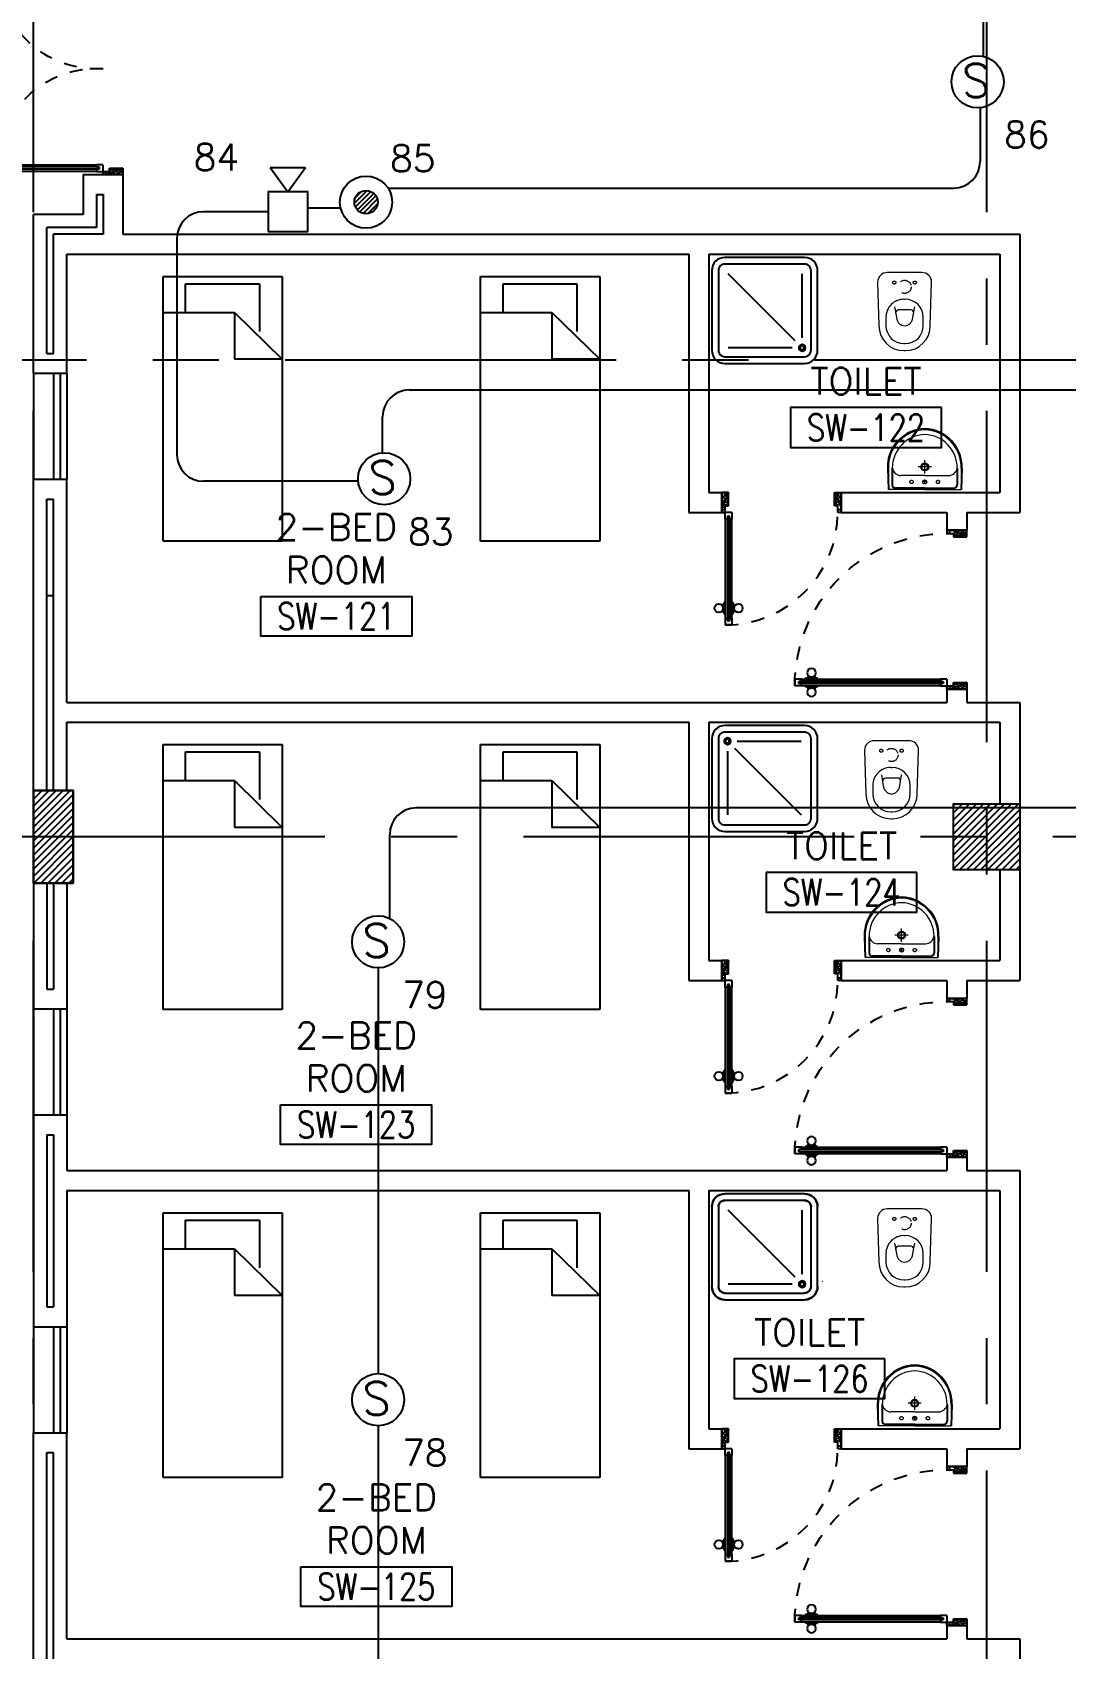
# Model space of a CAD drawing. Extents: x 0 to 93.9, y -1.5 to 78.
# Drawn here: x 50.97 to 58.78, y 43.69 to 55.89 of the extents above; entities that cross this region are included whole.
import ezdxf
from ezdxf.enums import TextEntityAlignment as Align

# ---------------------------------------------------------------- set-up
doc = ezdxf.new("R2010")
doc.units = 0
doc.header["$MEASUREMENT"] = 0
for name, pattern in [('CENTERX2', [4, 2.5, -0.5, 0.5, -0.5]), ('DASHED', [0.75, 0.5, -0.25]), ('HIDDEN', [0.375, 0.25, -0.125]), ('HIDDEN2', [0.1875, 0.125, -0.0625])]:
    doc.linetypes.add(name, pattern=pattern)
doc.layers.get('0').update_dxf_attribs({"color": 11, "linetype": 'CONTINUOUS'})
for name, color, linetype in [('AXES', 11, 'CENTERX2'), ('COL', 11, 'CONTINUOUS'), ('DOOR', 11, 'CONTINUOUS'), ('E-FIRE', 4, 'CONTINUOUS'), ('E-WIRE', 4, 'CONTINUOUS'), ('FIX', 11, 'CONTINUOUS'), ('FUR', 11, 'CONTINUOUS'), ('HAT', 11, 'CONTINUOUS'), ('INSUL', 11, 'CONTINUOUS'), ('RM-BOX', 11, 'CONTINUOUS'), ('RM-NAME', 11, 'CONTINUOUS'), ('RM-NO', 11, 'CONTINUOUS'), ('WALL', 11, 'CONTINUOUS'), ('WIN', 11, 'CONTINUOUS')]:
    doc.layers.add(name, color=color, linetype=linetype)
doc.styles.add('ROMANS', font='ROMANS.shx', dxfattribs={"width": 0.6})

# ---------------------------------------------------------------- blocks, each defined once
blk = doc.blocks.new('*X53')
at = {"color": 0}
for p, q in [((227929, 162698), (228420, 163190)), ((227929, 162751), (228367, 163190)), ((227929, 162804), (228314, 163190)), ((227929, 162857), (228261, 163190)), ((227929, 162910), (228208, 163190)), ((227929, 162963), (228155, 163190)), ((227929, 163016), (228102, 163190)), ((227929, 163069), (228049, 163190)), ((227929, 163122), (227996, 163190)), ((227929, 163175), (227943, 163190)), ((227973, 162690), (228429, 163145)), ((228026, 162690), (228429, 163092)), ((228079, 162690), (228429, 163039)), ((228132, 162690), (228429, 162986)), ((228185, 162690), (228429, 162933)), ((228239, 162690), (228429, 162880)), ((228292, 162690), (228429, 162827)), ((228345, 162690), (228429, 162774)), ((228398, 162690), (228429, 162721))]:
    blk.add_line(p, q, dxfattribs=at)
blk = doc.blocks.new('COL50')
at = {"layer": 'COL'}
blk.add_lwpolyline([(-250, 250), (-250, -250), (250, -250), (250, 250)], close=True, dxfattribs=at)
blk = doc.blocks.new('DOOR100')
at = {"layer": 'DOOR', "color": 0, "linetype": 'ByBlock'}
for p, q in [((-25, 1300), (-75, 1300)), ((-75, 1300), (-25, 1300)), ((-75, 1250), (-75, 1300)), ((-58, 1250), (-75, 1250)), ((-42, 1270), (-58, 1270)), ((-58, 1250), (-58, 1270)), ((-42, 1250), (-42, 1270)), ((-25, 1250), (-42, 1250)), ((-25, 1250), (-25, 1300)), ((-82, 1205), (-91, 1205)), ((-91, 1205), (-91, 1140)), ((-82, 1140), (-91, 1140)), ((-75, 1218), (-82, 1218)), ((-82, 1128), (-82, 1218)), ((-82, 1205), (-82, 1140)), ((-75, 1128), (-82, 1128)), ((-25, 1218), (-18, 1218)), ((-25, 1128), (-18, 1128)), ((-18, 1128), (-18, 1218)), ((-18, 1205), (-9, 1205)), ((-18, 1205), (-18, 1140)), ((-18, 1140), (-9, 1140)), ((-9, 1205), (-9, 1140)), ((-1200, 0), (-1200, 150)), ((-1200, 150), (-1175, 150)), ((-1200, 150), (-1200, 0)), ((-1175, 150), (-1175, 100)), ((-75, 200), (-58, 200)), ((-75, 150), (-75, 200)), ((-75, 150), (-25, 150)), ((-58, 200), (-58, 180)), ((-58, 180), (-42, 180)), ((-42, 200), (-25, 200)), ((-42, 180), (-42, 200)), ((-25, 200), (-25, 150)), ((0, 150), (-25, 150)), ((-25, 150), (-25, 100)), ((0, 150), (0, 0)), ((-1150, 0), (-1200, 0)), ((-1175, 100), (-1150, 100)), ((-1150, 100), (-1150, 0)), ((-50, 100), (-50, 0)), ((-25, 100), (-50, 100)), ((-50, 0), (0, 0))]:
    blk.add_line(p, q, dxfattribs=at)
at = {"layer": 'DOOR', "linetype": 'ByBlock'}
for p, q in [((-75, 1250), (-75, 200)), ((-58, 200), (-58, 1250)), ((-42, 200), (-42, 1250)), ((-25, 200), (-25, 1250)), ((0, 0), (0, 150))]:
    blk.add_line(p, q, dxfattribs=at)
at = {"layer": 'DOOR', "color": 9, "linetype": 'ByBlock'}
for p, q in [((-1150, 0), (-1200, 114)), ((-1150, 0), (-1200, 40)), ((-1150, 0), (-1163, 100)), ((-50, 0), (0, 114)), ((-50, 0), (-37, 100)), ((-50, 0), (0, 40))]:
    blk.add_line(p, q, dxfattribs=at)
at = {"layer": 'DOOR', "color": 0, "linetype": 'ByBlock'}
for centre in [(-124, 1173), (24, 1173)]:
    blk.add_circle(centre, 32.4, dxfattribs=at)
at = {"layer": 'DOOR', "linetype": 'HIDDEN', "ltscale": 0.5}
blk.add_arc((-25, 150), 1150, 90, 180.0001, dxfattribs=at)
at = {"layer": 'DOOR', "color": 9, "linetype": 'ByBlock'}
for centre, radius, start, end in [((-1150, 0), 154, 103.7142, 108.8947), ((-1150, 0), 134, 100.72, 111.8402), ((-50, 0), 134, 68.1598, 79.28), ((-50, 0), 154, 71.1053, 76.2858), ((-1150, 0), 94.4, 90, 121.9818), ((-1150, 0), 74.4, 90, 132.2236), ((-1150, 0), 54.4, 90, 156.7926), ((-1150, 0), 34.4, 90, 180), ((-1150, 0), 14.4, 90, 180), ((-50, 0), 94.4, 58.0182, 90), ((-50, 0), 74.4, 47.7764, 90), ((-50, 0), 54.4, 23.2074, 90), ((-50, 0), 34.4, 0, 90), ((-50, 0), 14.4, 0, 90), ((-50, 0), 114, 64.0838, 77.3774)]:
    blk.add_arc(centre, radius, start, end, dxfattribs=at)
blk = doc.blocks.new('DOOR90')
at = {"layer": 'DOOR', "color": 0, "linetype": 'ByBlock'}
for p, q in [((-150, 0), (-150, -25)), ((-150, 0), (0, 0)), ((0, -50), (0, 0)), ((-1000, -25), (-1000, -75)), ((-1000, -75), (-1000, -25)), ((-950, -25), (-1000, -25)), ((-950, -75), (-1000, -75)), ((-970, -42), (-970, -58)), ((-950, -42), (-970, -42)), ((-950, -58), (-970, -58)), ((-950, -25), (-950, -42)), ((-950, -58), (-950, -75)), ((-918, -25), (-918, -18)), ((-828, -18), (-918, -18)), ((-918, -75), (-918, -82)), ((-828, -82), (-918, -82)), ((-905, -18), (-905, -9)), ((-905, -9), (-840, -9)), ((-905, -18), (-840, -18)), ((-905, -82), (-905, -91)), ((-905, -82), (-840, -82)), ((-905, -91), (-840, -91)), ((-840, -18), (-840, -9)), ((-840, -82), (-840, -91)), ((-828, -25), (-828, -18)), ((-828, -75), (-828, -82)), ((-200, -42), (-200, -25)), ((-200, -25), (-150, -25)), ((-180, -42), (-200, -42)), ((-200, -75), (-200, -58)), ((-200, -58), (-180, -58)), ((-150, -75), (-200, -75)), ((-180, -58), (-180, -42)), ((-150, -75), (-150, -25)), ((-150, -25), (-100, -25)), ((-100, -25), (-100, -50)), ((-100, -50), (0, -50)), ((-100, -850), (0, -850)), ((-100, -875), (-100, -850)), ((0, -850), (0, -900)), ((-150, -900), (-150, -875)), ((-150, -875), (-100, -875)), ((0, -900), (-150, -900)), ((-150, -900), (0, -900))]:
    blk.add_line(p, q, dxfattribs=at)
at = {"layer": 'DOOR', "color": 9, "linetype": 'ByBlock'}
for p, q in [((0, -50), (-114, 0)), ((0, -50), (-40, 0)), ((0, -50), (-100, -37)), ((0, -850), (-114, -900)), ((0, -850), (-100, -863)), ((0, -850), (-40, -900))]:
    blk.add_line(p, q, dxfattribs=at)
at = {"layer": 'DOOR', "linetype": 'ByBlock'}
for p, q in [((-200, -25), (-950, -25)), ((-200, -42), (-950, -42)), ((-200, -58), (-950, -58)), ((-950, -75), (-200, -75))]:
    blk.add_line(p, q, dxfattribs=at)
at = {"layer": 'DOOR', "color": 0, "linetype": 'ByBlock'}
for centre in [(-873, 24), (-873, -124)]:
    blk.add_circle(centre, 32.4, dxfattribs=at)
at = {"layer": 'DOOR', "color": 9, "linetype": 'ByBlock'}
for centre, radius, start, end in [((0, -50), 154, 161.1053, 166.2858), ((0, -50), 134, 158.1598, 169.28), ((0, -50), 94.4, 148.0182, 180), ((0, -50), 74.4, 137.7764, 180), ((0, -50), 114, 154.0838, 167.3774), ((0, -50), 54.4, 113.2074, 180), ((0, -50), 34.4, 90, 180), ((0, -50), 14.4, 90, 180), ((0, -850), 94.4, 180, 211.9818), ((0, -850), 74.4, 180, 222.2236), ((0, -850), 54.4, 180, 246.7926), ((0, -850), 34.4, 180, 270), ((0, -850), 14.4, 180, 270), ((0, -850), 154, 193.7142, 198.8947), ((0, -850), 134, 190.72, 201.8402)]:
    blk.add_arc(centre, radius, start, end, dxfattribs=at)
at = {"layer": 'DOOR', "linetype": 'HIDDEN', "ltscale": 0.5}
blk.add_arc((-150, -25), 850, 180, 270, dxfattribs=at)
blk = doc.blocks.new('RM1')
at = {"layer": 'RM-BOX'}
blk.add_lwpolyline([(570, -200), (-570, -200), (-570, -500), (570, -500)], close=True, dxfattribs=at)
at = {"layer": 'RM-NAME', "style": 'ROMANS'}
for tag, p in [('ROOMNAME1', (0, 324)), ('ROOMNAME2', (0, 0))]:
    blk.add_attdef(tag, text='', height=200, dxfattribs=at).set_placement(p, align=Align.MIDDLE)
at = {"layer": 'RM-NO', "style": 'ROMANS', "width": 0.8}
blk.add_attdef('ROOMNO', text='', height=200, dxfattribs=at).set_placement((0, -350), align=Align.MIDDLE)
blk = doc.blocks.new('C11')
at = {"layer": 'HAT'}
h = blk.add_hatch(dxfattribs=at)
h.set_pattern_fill('ANSI31', color=256, scale=300, style=0)
h.set_pattern_definition([(45, (-248556.182, -75061.005), (-26.5165043, 26.5165043), [])])
h.paths.add_polyline_path([(300, 700), (0, 700), (0, 350), (300, 350)])
h.paths.add_polyline_path([(300, 350), (0, 350), (0, 0), (300, 0)])
at = {"layer": 'COL'}
blk.add_lwpolyline([(300, 700), (300, 0), (0, 0), (0, 700)], close=True, dxfattribs=at)
blk = doc.blocks.new('A$C1DFA4FE8')
at = {"layer": 'DOOR', "color": 0, "linetype": 'ByBlock'}
for p, q in [((0, 1631), (0, 1581)), ((0, 1581), (0, 1631)), ((50, 1631), (0, 1631)), ((30, 1614), (30, 1598)), ((50, 1614), (30, 1614)), ((50, 1598), (30, 1598)), ((50, 1631), (50, 1614)), ((50, 1598), (50, 1581)), ((750, 1614), (750, 1631)), ((750, 1631), (800, 1631)), ((770, 1614), (750, 1614)), ((750, 1581), (750, 1598)), ((750, 1598), (770, 1598)), ((770, 1598), (770, 1614)), ((950, 1656), (800, 1656)), ((800, 1656), (800, 1631)), ((800, 1581), (800, 1631)), ((800, 1631), (850, 1631)), ((850, 1631), (850, 1606)), ((850, 1606), (950, 1606)), ((950, 1606), (950, 1656)), ((50, 1581), (0, 1581)), ((800, 1581), (750, 1581)), ((0, 81), (0, 131)), ((0, 131), (0, 81)), ((50, 131), (0, 131)), ((50, 114), (50, 131)), ((83, 131), (83, 138)), ((173, 138), (83, 138)), ((95, 138), (95, 147)), ((95, 147), (160, 147)), ((95, 138), (160, 138)), ((160, 138), (160, 147)), ((173, 131), (173, 138)), ((750, 131), (750, 114)), ((800, 131), (750, 131)), ((800, 131), (800, 81)), ((50, 81), (0, 81)), ((30, 98), (30, 114)), ((50, 114), (30, 114)), ((50, 98), (30, 98)), ((50, 81), (50, 98)), ((83, 81), (83, 74)), ((173, 74), (83, 74)), ((95, 74), (95, 65)), ((95, 74), (160, 74)), ((95, 65), (160, 65)), ((160, 74), (160, 65)), ((173, 81), (173, 74)), ((750, 114), (770, 114)), ((750, 98), (750, 81)), ((770, 98), (750, 98)), ((750, 81), (800, 81)), ((770, 114), (770, 98)), ((800, 56), (800, 81)), ((800, 81), (850, 81)), ((950, 56), (800, 56)), ((850, 106), (950, 106)), ((850, 81), (850, 106)), ((950, 106), (950, 56))]:
    blk.add_line(p, q, dxfattribs=at)
at = {"layer": 'DOOR', "linetype": 'ByBlock'}
for p, q in [((750, 1631), (50, 1631)), ((750, 1614), (50, 1614)), ((750, 1598), (50, 1598)), ((50, 1581), (750, 1581)), ((50, 131), (750, 131)), ((750, 114), (50, 114)), ((750, 98), (50, 98)), ((750, 81), (50, 81))]:
    blk.add_line(p, q, dxfattribs=at)
at = {"layer": 'DOOR', "color": 9, "linetype": 'ByBlock'}
for p, q in [((950, 1606), (837, 1656)), ((950, 1606), (850, 1619)), ((950, 1606), (910, 1656)), ((950, 106), (837, 56)), ((950, 106), (850, 93)), ((950, 106), (910, 56))]:
    blk.add_line(p, q, dxfattribs=at)
at = {"layer": 'DOOR', "color": 0, "linetype": 'ByBlock'}
for centre in [(128, 179), (128, 32)]:
    blk.add_circle(centre, 32.4, dxfattribs=at)
at = {"layer": 'DOOR', "linetype": 'HIDDEN', "ltscale": 0.5}
for centre, start, end in [((752, 1606), 178.0938, 273.7249), ((752, 106), 86.2751, 181.9062)]:
    blk.add_arc(centre, 752, start, end, dxfattribs=at)
at = {"layer": 'DOOR', "color": 9, "linetype": 'ByBlock'}
for centre, radius, start, end in [((950, 1606), 154, 161.1053, 166.2858), ((950, 1606), 134, 158.1598, 169.28), ((950, 1606), 114, 154.0838, 167.3774), ((950, 1606), 94.4, 148.0182, 180), ((950, 1606), 74.4, 137.7764, 180), ((950, 1606), 54.4, 113.2074, 180), ((950, 1606), 34.4, 90, 180), ((950, 1606), 14.4, 90, 180), ((950, 106), 154, 193.7142, 198.8947), ((950, 106), 134, 190.72, 201.8402), ((950, 106), 114, 192.6226, 205.9162), ((950, 106), 94.4, 180, 211.9818), ((950, 106), 74.4, 180, 222.2236), ((950, 106), 54.4, 180, 246.7926), ((950, 106), 34.4, 180, 270), ((950, 106), 14.4, 180, 270)]:
    blk.add_arc(centre, radius, start, end, dxfattribs=at)
blk = doc.blocks.new('LAV1')
at = {"layer": 'FIX', "linetype": 'DASHED', "lineweight": 20, "ltscale": 0.05}
for p, q in [((0, 170), (0, 270)), ((0, 170), (0, 270)), ((50, 220), (-50, 220))]:
    blk.add_line(p, q, dxfattribs=at)
at = {"layer": 'FIX', "linetype": 'ByBlock', "ltscale": 0.3}
for p, q in [((-280, 210), (-275, 50)), ((-245, 210), (-245, 85)), ((245, 210), (245, 85)), ((280, 210), (275, 50)), ((0, 60), (-220, 60)), ((0, 60), (220, 60))]:
    blk.add_line(p, q, dxfattribs=at)
at = {"layer": 'FIX', "linetype": 'Continuous', "lineweight": 20}
for p, q in [((-275, 210), (-275, 50)), ((0, 155), (-181, 155)), ((0, 155), (181, 155)), ((275, 210), (275, 50)), ((0, 50), (-275, 50)), ((0, 50), (-252, 50)), ((0, 50), (252, 50)), ((0, 50), (275, 50))]:
    blk.add_line(p, q, dxfattribs=at)
at = {"layer": 'FIX', "lineweight": 20}
for p, q in [((0, 92), (0, 123)), ((16, 107), (-15, 107))]:
    blk.add_line(p, q, dxfattribs=at)
for centre, radius in [((0, 220), 29.5), ((0, 220), 22.5), ((0, 107), 15.5)]:
    blk.add_circle(centre, radius, dxfattribs=at)
at = {"layer": 'FIX', "linetype": 'HIDDEN', "lineweight": 20, "ltscale": 0.05}
for centre in [(-100, 107), (100, 107)]:
    blk.add_circle(centre, 12.4, dxfattribs=at)
at = {"layer": 'FIX', "linetype": 'ByBlock', "ltscale": 0.3}
for centre, radius, start, end in [((7, 220), 287, 91.3776, 182.0064), ((-7, 220), 287, 357.9936, 88.6224), ((-220, 85), 24.9, 179.7021, 269.9486), ((220, 85), 24.9, 270.0514, 0.2979)]:
    blk.add_arc(centre, radius, start, end, dxfattribs=at)
at = {"layer": 'FIX', "linetype": 'Continuous', "lineweight": 20}
for centre, radius, start, end in [((8, 217), 283, 91.6988, 181.351), ((-8, 217), 283, 358.649, 88.3012), ((8, 212), 253, 91.7328, 180.4884), ((-8, 212), 253, 359.5116, 88.2672), ((-179, 222), 66.9, 190.2006, 268.0786), ((179, 222), 66.9, 271.9214, 349.7994)]:
    blk.add_arc(centre, radius, start, end, dxfattribs=at)
blk = doc.blocks.new('SHR1')
at = {"layer": 'FIX'}
for p, q in [((-196, 196), (-700, 700)), ((-143, 218), (-143, 700)), ((-218, 143), (-700, 143))]:
    blk.add_line(p, q, dxfattribs=at)
for points in [[(-825, 125), (-825, 725, -0.414214), (-725, 825), (-125, 825, -0.414214), (-25, 725), (-25, 125, -0.414214), (-125, 25), (-725, 25, -0.414214)], [(-775, 125), (-775, 725, -0.414214), (-725, 775), (-125, 775, -0.414214), (-75, 725), (-75, 125, -0.414214), (-125, 75), (-725, 75, -0.414214)]]:
    blk.add_lwpolyline(points, format="xyb", close=True, dxfattribs=at)
for radius in [25, 15]:
    blk.add_circle((-143, 143), radius, dxfattribs=at)
blk = doc.blocks.new('WC1')
at = {"layer": 'FIX', "lineweight": 20}
for p, q in [((-210, 204), (-538, 194)), ((-475, 141), (-538, 141)), ((-727, 5), (-727, -5)), ((-674, 5), (-674, -5)), ((-534, 24), (-540, 0)), ((-540, 0), (-534, -24)), ((-395, 76), (-490, 60)), ((-339, 5), (-339, -5)), ((-490, -60), (-395, -76)), ((-538, -141), (-475, -141)), ((-538, -194), (-210, -204))]:
    blk.add_line(p, q, dxfattribs=at)
at = {"layer": 'FIX', "linetype": 'Continuous', "lineweight": 20}
blk.add_line((-420, -47), (-420, 45), dxfattribs=at)
at = {"layer": 'FIX', "lineweight": 20}
blk.add_lwpolyline([(-213, -204), (-210, -204, 0.414214), (-137, -131), (-137, 0), (-137, 131, 0.414214), (-210, 204)], format="xyb", dxfattribs=at)
at = {"layer": 'FIX', "linetype": 'HIDDEN2', "lineweight": 20, "ltscale": 0.3}
blk.add_circle((-245, 0), 49.8, dxfattribs=at)
at = {"layer": 'FIX', "linetype": 'HIDDEN', "lineweight": 20, "ltscale": 0.05}
for centre in [(-213, 78), (-213, -77)]:
    blk.add_circle(centre, 11.6, dxfattribs=at)
at = {"layer": 'FIX', "lineweight": 20}
for centre, radius, start, end in [((-538, 5), 189, 90, 180), ((-538, 5), 136, 90, 180), ((-475, 5), 136, 360, 90), ((-473, -7), 68.2, 128.9242, 152.8468), ((-464, -18), 82, 108.496, 128.9242), ((-538, -5), 189, 180, 270), ((-538, -5), 136, 180, 270), ((-473, 7), 68.2, 207.1532, 231.0758), ((-464, 18), 82, 231.0758, 251.504), ((-475, -5), 136, 270, 0)]:
    blk.add_arc(centre, radius, start, end, dxfattribs=at)
at = {"layer": 'FIX', "linetype": 'Continuous', "lineweight": 20}
for centre, start, end in [((-443, 46), 357.6662, 91.6121), ((-442, -46), 268.3879, 2.3338)]:
    blk.add_arc(centre, 22.3, start, end, dxfattribs=at)
blk = doc.blocks.new('S')
at = {"layer": 'E-FIRE'}
blk.add_circle((0, 0), 197, dxfattribs=at)
at = {"layer": 'E-FIRE', "color": 3, "style": 'ROMANS'}
blk.add_text('S', height=250, dxfattribs=at).set_placement((-119, -115))
blk = doc.blocks.new('ES')
at = {"layer": 'E-FIRE'}
blk.add_line((-135, 485), (134, 485), dxfattribs=at)
for points in [[(-135, 485), (0, 300)], [(0, 300), (0, 300), (134, 485)]]:
    blk.add_lwpolyline(points, dxfattribs=at)
blk.add_lwpolyline([(-150, 0), (150, 0), (150, 300), (-150, 300)], close=True, dxfattribs=at)
blk = doc.blocks.new('MCP')
at = {"color": 1}
for p, q in [((-88, -9), (9, 88)), ((-82, 33), (-33, 82)), ((-80, -36), (36, 80)), ((-66, -58), (58, 66)), ((-47, -74), (74, 47)), ((-23, -85), (85, 23)), ((10, -88), (88, -10))]:
    blk.add_line(p, q, dxfattribs=at)
at = {"layer": 'E-FIRE'}
blk.add_circle((0, 0), 197, dxfattribs=at)
at = {"layer": 'E-FIRE', "color": 4}
blk.add_circle((0, 0), 88.1, dxfattribs=at)

msp = doc.modelspace()

# ---------------------------------------------------------------- linework, layer by layer
at = {"layer": 'AXES'}
for p, q in [((58.1824, -1.4643), (58.1824, 77.3484)), ((50.9824, -1.4643), (50.9824, 76.9984)), ((83.3824, 53.42), (41.0924, 53.42)), ((93.1824, 49.82), (41.0924, 49.82))]:
    msp.add_line(p, q, dxfattribs=at)
at = {"layer": 'E-WIRE', "color": 4}
for p, q in [((58.1574, 55.7133), (58.1574, 56.3015)), ((58.1332, 55.325), (58.1332, 54.9191)), ((53.6598, 54.7191), (57.9332, 54.7191)), ((53.3022, 54.5677), (53.0534, 54.5677)), ((52.7534, 54.54), (52.2652, 54.54)), ((52.0652, 54.34), (52.0652, 52.705)), ((53.8194, 53.1943), (63.6712, 53.1943)), ((53.6194, 52.7203), (53.6194, 52.9943)), ((53.4342, 52.505), (52.2652, 52.505)), ((59.2608, 50.0385), (53.8728, 50.0385)), ((53.6728, 49.2034), (53.6728, 49.8385))]:
    msp.add_line(p, q, dxfattribs=at)
at = {"layer": 'E-WIRE', "color": 4, "linetype": 'ByBlock'}
for p, q in [((53.585, 48.8299), (53.585, 45.7668)), ((53.585, 45.3727), (53.585, 42.793))]:
    msp.add_line(p, q, dxfattribs=at)
at = {"layer": 'E-WIRE', "color": 4}
for centre, start, end in [((57.9332, 54.9191), 270, 0), ((52.2652, 54.34), 90, 180), ((53.8194, 52.9943), 90, 180), ((52.2652, 52.705), 180, 270), ((53.8728, 49.8385), 90, 180)]:
    msp.add_arc(centre, 0.2, start, end, dxfattribs=at)
at = {"layer": 'FIX'}
for p, q in [((56.8054, 47.125), (56.2054, 47.125)), ((56.1054, 47.025), (56.1054, 46.425)), ((56.1554, 47.025), (56.1554, 46.425)), ((56.8054, 47.075), (56.2054, 47.075)), ((56.7877, 46.5177), (56.7877, 47)), ((56.8554, 46.425), (56.8554, 47.025)), ((56.9054, 46.425), (56.9054, 47.025)), ((56.7127, 46.4427), (56.2304, 46.4427)), ((56.2054, 46.375), (56.8054, 46.375)), ((56.2054, 46.325), (56.8054, 46.325))]:
    msp.add_line(p, q, dxfattribs=at)
at = {"layer": 'FIX', "color": 32, "linetype": 'DASHED', "lineweight": 20, "ltscale": 0.05}
msp.add_line((57.6879, 45.543), (57.5879, 45.543), dxfattribs=at)
at = {"layer": 'FIX', "extrusion": (0, 0, -1)}
for centre, major_axis, start_param, end_param in [((56.2054, 47.025), (-0.0707, 0.0707), 5.4977871, 7.0685835), ((56.8054, 47.025), (-0.0707, 0.0707), 0.7853982, 2.3561945), ((56.2054, 47.025), (-0.0354, 0.0354), 5.4977871, 7.0685835), ((56.8054, 47.025), (-0.0354, 0.0354), 0.7853982, 2.3561945), ((56.2054, 46.425), (-0.0707, 0.0707), 3.9269908, 5.4977871), ((56.2054, 46.425), (0.0354, 0.0354), 2.3561945, 3.9269908), ((56.7877, 46.4427), (-0.0177, 0.0177), 3.9269908, 10.2101761), ((56.7877, 46.4427), (-0.0106, 0.0106), 3.9269908, 10.2101761), ((56.8054, 46.425), (0.0354, 0.0354), 0.7853982, 2.3561945), ((56.8054, 46.425), (0.0707, 0.0707), 0.7853982, 2.3561945)]:
    msp.add_ellipse(centre, major_axis=major_axis, ratio=1, start_param=start_param, end_param=end_param, dxfattribs=at)
at = {"layer": 'FUR'}
for p, q in [((51.9604, 52.0518), (51.9604, 54.0518)), ((51.9604, 54.0518), (52.8604, 54.0518)), ((52.1303, 53.9963), (52.6882, 53.9963)), ((52.1303, 53.7802), (52.1303, 53.9963)), ((52.6882, 53.9963), (52.6882, 53.6366)), ((52.8604, 54.0518), (52.8604, 52.0518)), ((54.3592, 52.0518), (54.3592, 54.0518)), ((54.3592, 54.0518), (55.2592, 54.0518)), ((54.5291, 53.9963), (55.0871, 53.9963)), ((54.5291, 53.7802), (54.5291, 53.9963)), ((55.0871, 53.9963), (55.0871, 53.6366)), ((55.2592, 54.0518), (55.2592, 52.0518)), ((51.9604, 53.7802), (52.4993, 53.7802)), ((52.4993, 53.7802), (52.4993, 53.4267)), ((52.4993, 53.7802), (52.8604, 53.4267)), ((54.3592, 53.7802), (54.8981, 53.7802)), ((54.8981, 53.7802), (54.8981, 53.4267)), ((54.8981, 53.7802), (55.2592, 53.4267)), ((52.8604, 53.4267), (52.4993, 53.4267)), ((55.2592, 53.4267), (54.8981, 53.4267)), ((52.8604, 52.0518), (51.9604, 52.0518)), ((55.2592, 52.0518), (54.3592, 52.0518)), ((51.9604, 48.5168), (51.9604, 50.5168)), ((51.9604, 50.5168), (52.8604, 50.5168)), ((52.1303, 50.4613), (52.6882, 50.4613)), ((52.1303, 50.2452), (52.1303, 50.4613)), ((52.6882, 50.4613), (52.6882, 50.1016)), ((52.8604, 50.5168), (52.8604, 48.5168)), ((54.3592, 48.5168), (54.3592, 50.5168)), ((54.3592, 50.5168), (55.2592, 50.5168)), ((54.5291, 50.4613), (55.0871, 50.4613)), ((54.5291, 50.2452), (54.5291, 50.4613)), ((55.0871, 50.4613), (55.0871, 50.1016)), ((55.2592, 50.5168), (55.2592, 48.5168)), ((51.9604, 50.2452), (52.4993, 50.2452)), ((52.4993, 50.2452), (52.4993, 49.8917)), ((52.4993, 50.2452), (52.8604, 49.8917)), ((54.3592, 50.2452), (54.8981, 50.2452)), ((54.8981, 50.2452), (54.8981, 49.8917)), ((54.8981, 50.2452), (55.2592, 49.8917)), ((52.8604, 49.8917), (52.4993, 49.8917)), ((55.2592, 49.8917), (54.8981, 49.8917)), ((52.8604, 48.5168), (51.9604, 48.5168)), ((55.2592, 48.5168), (54.3592, 48.5168)), ((51.9604, 44.9818), (51.9604, 46.9818)), ((51.9604, 46.9818), (52.8604, 46.9818)), ((52.1303, 46.9263), (52.6882, 46.9263)), ((52.1303, 46.7102), (52.1303, 46.9263)), ((52.6882, 46.9263), (52.6882, 46.5666)), ((52.8604, 46.9818), (52.8604, 44.9818)), ((54.3592, 44.9818), (54.3592, 46.9818)), ((54.3592, 46.9818), (55.2592, 46.9818)), ((54.5291, 46.9263), (55.0871, 46.9263)), ((54.5291, 46.7102), (54.5291, 46.9263)), ((55.0871, 46.9263), (55.0871, 46.5666)), ((55.2592, 46.9818), (55.2592, 44.9818)), ((51.9604, 46.7102), (52.4993, 46.7102)), ((52.4993, 46.7102), (52.4993, 46.3567)), ((52.4993, 46.7102), (52.8604, 46.3567)), ((54.3592, 46.7102), (54.8981, 46.7102)), ((54.8981, 46.7102), (54.8981, 46.3567)), ((54.8981, 46.7102), (55.2592, 46.3567)), ((52.8604, 46.3567), (52.4993, 46.3567)), ((55.2592, 46.3567), (54.8981, 46.3567)), ((52.8604, 44.9818), (51.9604, 44.9818)), ((55.2592, 44.9818), (54.3592, 44.9818))]:
    msp.add_line(p, q, dxfattribs=at)
at = {"layer": 'INSUL'}
for p, q in [((51.4574, 54.67), (51.4574, 54.42)), ((51.4574, 54.67), (51.5074, 54.67)), ((51.5074, 54.67), (51.5074, 54.37)), ((51.4574, 54.42), (51.0824, 54.42)), ((51.0824, 53.47), (51.0824, 54.42)), ((51.5074, 54.37), (51.1324, 54.37)), ((51.1324, 53.47), (51.1324, 54.37)), ((51.0824, 53.47), (51.1324, 53.47)), ((51.0824, 52.37), (51.1324, 52.37)), ((51.0824, 50.17), (51.0824, 52.37)), ((51.1324, 50.17), (51.1324, 52.37)), ((51.0824, 49.47), (51.0824, 48.67)), ((51.1324, 49.47), (51.1324, 48.67)), ((51.0824, 48.67), (51.1324, 48.67)), ((51.0824, 47.57), (51.1324, 47.57)), ((51.0824, 47.57), (51.0824, 46.27)), ((51.1324, 47.57), (51.1324, 46.27)), ((51.0824, 46.27), (51.1324, 46.27)), ((51.0824, 45.17), (51.1324, 45.17)), ((51.0824, 42.87), (51.0824, 45.17)), ((51.1324, 42.87), (51.1324, 45.17))]:
    msp.add_line(p, q, dxfattribs=at)
at = {"layer": 'INSUL', "color": 1}
msp.add_line((51.0824, 51.643), (51.1324, 51.643), dxfattribs=at)
at = {"layer": 'WALL'}
for p, q in [((51.3574, 54.82), (51.3574, 54.52)), ((51.3574, 54.82), (51.6574, 54.82)), ((51.6574, 54.82), (51.6574, 54.37)), ((51.3574, 54.52), (50.9824, 54.52)), ((50.9824, 53.32), (50.9824, 54.52)), ((51.6574, 54.37), (58.4324, 54.37)), ((51.2324, 53.32), (51.2324, 54.22)), ((51.2324, 54.22), (55.9324, 54.22)), ((56.0824, 54.22), (58.2824, 54.22)), ((50.9824, 53.32), (51.2324, 53.32)), ((50.9824, 52.52), (51.2324, 52.52)), ((50.9824, 50.17), (50.9824, 52.52)), ((51.2324, 50.835), (51.2324, 52.52)), ((56.0824, 52.42), (56.1824, 52.42)), ((57.0824, 52.42), (58.2824, 52.42)), ((55.9324, 52.27), (56.1824, 52.27)), ((57.0824, 52.27), (57.8824, 52.27)), ((58.0324, 52.27), (58.4324, 52.27)), ((51.2324, 50.835), (57.8824, 50.835)), ((58.0324, 50.835), (58.4324, 50.835)), ((51.2324, 50.17), (51.2324, 50.685)), ((51.2324, 50.685), (55.9324, 50.685)), ((56.0824, 50.685), (58.2824, 50.685)), ((50.9824, 49.47), (50.9824, 48.52)), ((51.2324, 49.47), (51.2324, 48.52)), ((56.0824, 48.885), (56.1824, 48.885)), ((57.0824, 48.885), (58.2824, 48.885)), ((55.9324, 48.735), (56.1824, 48.735)), ((57.0824, 48.735), (57.8824, 48.735)), ((58.0324, 48.735), (58.4324, 48.735)), ((50.9824, 48.52), (51.2324, 48.52)), ((50.9824, 47.72), (51.2324, 47.72)), ((50.9824, 47.72), (50.9824, 46.12)), ((51.2324, 47.72), (51.2324, 47.3)), ((51.2324, 47.3), (57.8824, 47.3)), ((58.0324, 47.3), (58.4324, 47.3)), ((51.2324, 47.15), (55.9324, 47.15)), ((51.2324, 47.15), (51.2324, 46.12)), ((56.0824, 47.15), (58.2824, 47.15)), ((50.9824, 46.12), (51.2324, 46.12)), ((50.9824, 45.32), (51.2324, 45.32)), ((50.9824, 42.87), (50.9824, 45.32)), ((51.2324, 43.765), (51.2324, 45.32)), ((56.0824, 45.35), (56.1824, 45.35)), ((57.0824, 45.35), (58.2824, 45.35)), ((55.9324, 45.2), (56.1824, 45.2)), ((57.0824, 45.2), (57.8824, 45.2)), ((58.0324, 45.2), (58.4324, 45.2)), ((51.2324, 43.765), (57.8824, 43.765)), ((58.0324, 43.765), (58.4324, 43.765))]:
    msp.add_line(p, q, dxfattribs=at)
at = {"layer": 'WALL', "linetype": 'ByBlock'}
for p, q in [((58.4324, 54.37), (58.4324, 52.27)), ((55.9324, 54.22), (55.9324, 52.27)), ((56.0824, 54.22), (56.0824, 52.42)), ((58.2824, 54.22), (58.2824, 52.42)), ((56.1824, 52.42), (56.1824, 52.27)), ((57.0824, 52.42), (57.0824, 52.27)), ((57.8824, 52.27), (57.8824, 52.1355)), ((58.0324, 52.27), (58.0324, 52.1355)), ((58.0324, 52.1355), (57.8824, 52.1355)), ((57.8824, 50.9355), (57.8824, 50.835)), ((58.0324, 50.9355), (57.8824, 50.9355)), ((58.0324, 50.9355), (58.0324, 50.835)), ((58.4324, 50.835), (58.4324, 48.735)), ((55.9324, 50.685), (55.9324, 48.735)), ((56.0824, 50.685), (56.0824, 48.885)), ((58.2824, 50.685), (58.2824, 50.07)), ((58.2824, 49.57), (58.2824, 48.885)), ((56.1824, 48.885), (56.1824, 48.735)), ((57.0824, 48.885), (57.0824, 48.735)), ((57.8824, 48.735), (57.8824, 48.6005)), ((58.0324, 48.735), (58.0324, 48.6005)), ((58.0324, 48.6005), (57.8824, 48.6005)), ((57.8824, 47.4005), (57.8824, 47.3)), ((58.0324, 47.4005), (57.8824, 47.4005)), ((58.0324, 47.4005), (58.0324, 47.3)), ((58.4324, 47.3), (58.4324, 45.2)), ((55.9324, 47.15), (55.9324, 45.2)), ((56.0824, 47.15), (56.0824, 45.35)), ((58.2824, 47.15), (58.2824, 45.35)), ((56.1824, 45.35), (56.1824, 45.2)), ((57.8824, 45.2), (57.8824, 45.0655)), ((58.0324, 45.2), (58.0324, 45.0655)), ((58.0324, 45.0655), (57.8824, 45.0655)), ((57.8824, 43.8655), (57.8824, 43.765)), ((58.0324, 43.8655), (57.8824, 43.8655)), ((58.0324, 43.8655), (58.0324, 43.765)), ((58.4324, 43.765), (58.4324, 42.87))]:
    msp.add_line(p, q, dxfattribs=at)
at = {"layer": 'WALL', "color": 250, "linetype": 'ByBlock', "ltscale": 0.3}
msp.add_line((56.9379, 46.4651), (56.9399, 46.4631), dxfattribs=at)
at = {"layer": 'WALL', "linetype": 'ByBlock', "ltscale": 0.3}
for points in [[(50.9824, 49.47), (51.2824, 49.47), (51.2824, 50.17), (50.9824, 50.17)], [(57.9324, 50.07), (58.4324, 50.07), (58.4324, 49.57), (57.9324, 49.57)]]:
    msp.add_lwpolyline(points, close=True, dxfattribs=at)
at = {"layer": 'WIN'}
for p, q in [((50.9824, 53.32), (50.9824, 52.52)), ((51.1324, 53.32), (51.1324, 52.52)), ((51.1824, 53.32), (51.1824, 52.52)), ((51.2324, 53.32), (51.2324, 52.52)), ((50.9824, 48.52), (50.9824, 47.72)), ((51.1324, 48.52), (51.1324, 47.72)), ((51.1824, 48.52), (51.1824, 47.72)), ((51.2324, 48.52), (51.2324, 47.72)), ((50.9824, 46.12), (50.9824, 45.32)), ((51.1324, 46.12), (51.1324, 45.32)), ((51.1824, 46.12), (51.1824, 45.32)), ((51.2324, 46.12), (51.2324, 45.32))]:
    msp.add_line(p, q, dxfattribs=at)

# ---------------------------------------------------------------- block references
at = {"layer": 'COL', "linetype": 'ByBlock', "xscale": 0.001, "yscale": 0.001, "zscale": 0.001}
msp.add_blockref('C11', (50.9824, 49.47), dxfattribs=at)
at = {"layer": 'COL', "xscale": -0.001, "yscale": 0.001, "zscale": 0.001}
msp.add_blockref('COL50', (58.1824, 49.82), dxfattribs=at)
at = {"layer": 'DOOR', "color": 0, "linetype": 'ByBlock', "yscale": 0.001, "zscale": 0.001}
for name, p, xscale, rotation in [('A$C1DFA4FE8', (50.7067, 56.4759), -0.001, 180), ('DOOR90', (56.1824, 52.42), 0.001, 90), ('DOOR100', (58.0324, 50.9355), -0.001, 90), ('DOOR90', (56.1824, 48.885), 0.001, 90), ('DOOR100', (58.0324, 47.4005), -0.001, 90), ('DOOR90', (56.1824, 45.35), 0.001, 90), ('DOOR100', (58.0324, 43.8655), -0.001, 90)]:
    msp.add_blockref(name, p, dxfattribs=dict(at, xscale=xscale, rotation=rotation))
at = {"layer": 'E-FIRE', "color": 4, "xscale": 0.0009999999892897904, "yscale": 0.0009999999892897904, "zscale": 0.001}
for p in [(58.1136, 55.5211), (53.6304, 52.5236), (53.585, 49.027), (53.585, 45.5698)]:
    msp.add_blockref('S', p, dxfattribs=at)
at = {"layer": 'E-WIRE', "color": 4, "xscale": 0.0009999999892897904, "yscale": 0.0009999999892897904, "zscale": 0.001}
for name, p in [('ES', (52.9034, 54.39)), ('MCP', (53.4941, 54.6125))]:
    msp.add_blockref(name, p, dxfattribs=at)
at = {"layer": 'FIX', "yscale": 0.001, "zscale": 0.001}
for name, p, xscale, rotation in [('SHR1', (56.9304, 53.37), -0.001, 90), ('WC1', (57.5624, 54.218), 0.001, 90), ('SHR1', (56.0804, 50.685), -0.001, 270), ('WC1', (57.4634, 50.683), 0.001, 90), ('SHR1', (56.9304, 46.3), -0.001, 90), ('WC1', (57.5624, 47.148), 0.001, 90)]:
    msp.add_blockref(name, p, dxfattribs=dict(at, xscale=xscale, rotation=rotation))
at = {"layer": 'FIX', "xscale": 0.001, "yscale": 0.001, "zscale": 0.001}
for p in [(57.7144, 52.393), (57.5394, 48.858), (57.6384, 45.323)]:
    msp.add_blockref('LAV1', p, dxfattribs=at)
at = {"layer": 'HAT', "xscale": 0.001, "yscale": 0.001, "zscale": 0.001}
msp.add_blockref('*X53', (-169.9962, -113.1197), dxfattribs=at)
at = {"layer": 'RM-NAME', "xscale": 0.001, "yscale": 0.001, "zscale": 0.001}
for p, values in [((57.2701, 53.2609), {'ROOMNO': 'SW-122', 'ROOMNAME2': 'TOILET'}), ((57.0858, 49.7517), {'ROOMNO': 'SW-124', 'ROOMNAME2': 'TOILET'}), ((56.8441, 46.0785), {'ROOMNO': 'SW-126', 'ROOMNAME2': 'TOILET'})]:
    msp.add_blockref('RM1', p, dxfattribs=at).add_auto_attribs(values)
at = {"layer": 'RM-NAME'}
ref = msp.add_blockref('RM1', (53.269, 51.8356), dxfattribs=dict(at, xscale=-0.001, yscale=0.001, zscale=0.001))
ref.add_attrib('ROOMNO', 'SW-121', dxfattribs={"layer": 'RM-NO', "height": 0.2, "style": 'ROMANS', "width": 0.8}).set_placement((53.269, 51.4856), align=Align.MIDDLE)
ref.add_attrib('ROOMNAME2', 'ROOM', dxfattribs={"height": 0.2, "style": 'ROMANS'}).set_placement((53.269, 51.8356), align=Align.MIDDLE)
ref.add_attrib('ROOMNAME1', '2-BED', dxfattribs={"height": 0.2, "style": 'ROMANS'}).set_placement((53.269, 52.1594), align=Align.MIDDLE)
ref = msp.add_blockref('RM1', (53.4188, 47.9969), dxfattribs=dict(at, xscale=-0.001, yscale=0.001, zscale=0.001))
ref.add_attrib('ROOMNO', 'SW-123', dxfattribs={"layer": 'RM-NO', "height": 0.2, "style": 'ROMANS', "width": 0.8}).set_placement((53.4188, 47.6469), align=Align.MIDDLE)
ref.add_attrib('ROOMNAME2', 'ROOM', dxfattribs={"height": 0.2, "style": 'ROMANS'}).set_placement((53.4188, 47.9969), align=Align.MIDDLE)
ref.add_attrib('ROOMNAME1', '2-BED', dxfattribs={"height": 0.2, "style": 'ROMANS'}).set_placement((53.4188, 48.3207), align=Align.MIDDLE)
ref = msp.add_blockref('RM1', (53.5716, 44.5085), dxfattribs=dict(at, xscale=-0.001, yscale=0.001, zscale=0.001))
ref.add_attrib('ROOMNO', 'SW-125', dxfattribs={"layer": 'RM-NO', "height": 0.2, "style": 'ROMANS', "width": 0.8}).set_placement((53.5716, 44.1585), align=Align.MIDDLE)
ref.add_attrib('ROOMNAME2', 'ROOM', dxfattribs={"height": 0.2, "style": 'ROMANS'}).set_placement((53.5716, 44.5085), align=Align.MIDDLE)
ref.add_attrib('ROOMNAME1', '2-BED', dxfattribs={"height": 0.2, "style": 'ROMANS'}).set_placement((53.5716, 44.8323), align=Align.MIDDLE)

# ---------------------------------------------------------------- texts
at = {"layer": 'E-FIRE', "color": 4, "style": 'ROMANS'}
for s, p in [('86', (58.3143, 55.0224)), ('84', (52.1918, 54.8521)), ('85', (53.6752, 54.8428)), ('83', (53.8115, 52.0238)), ('79', (53.7661, 48.5272)), ('78', (53.7661, 45.07))]:
    msp.add_text(s, height=0.2, dxfattribs=at).set_placement(p)

doc.saveas('drawing.dxf')
